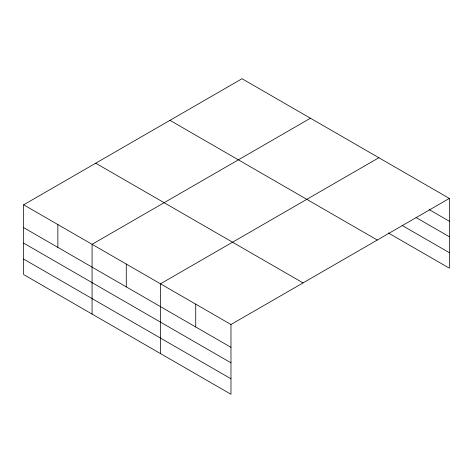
<?xml version="1.0" encoding="UTF-8"?>
<svg xmlns="http://www.w3.org/2000/svg" width="473" height="473" viewBox="0 0 473 473"><rect width="100%" height="100%" fill="white"/><g stroke="black" fill="none" stroke-linecap="round" stroke-linejoin="round"><path stroke-width="0.71" d="M449.35 198.429L242.028 78.731L23.65 204.809L23.65 274.571L230.972 394.269L230.972 324.508L449.35 198.429L449.35 268.191L388.298 232.947M310.442 118.232L92.069 244.31L92.069 314.072M378.861 157.734L160.483 283.812L160.483 353.573M429.212 209.628L449.35 221.252M415.992 217.485L449.35 236.742M402.145 225.45L449.35 252.7M169.961 120.337L377.288 240.036M95.712 163.203L303.039 282.901M23.65 204.809L230.972 324.508M23.65 227.631L230.972 347.33M23.65 243.122L230.972 362.821M23.65 259.08L230.972 378.778M195.727 304.157L195.727 326.985M126.273 264.058L126.273 286.886M57.86 224.557L57.86 247.385"/></g></svg>
